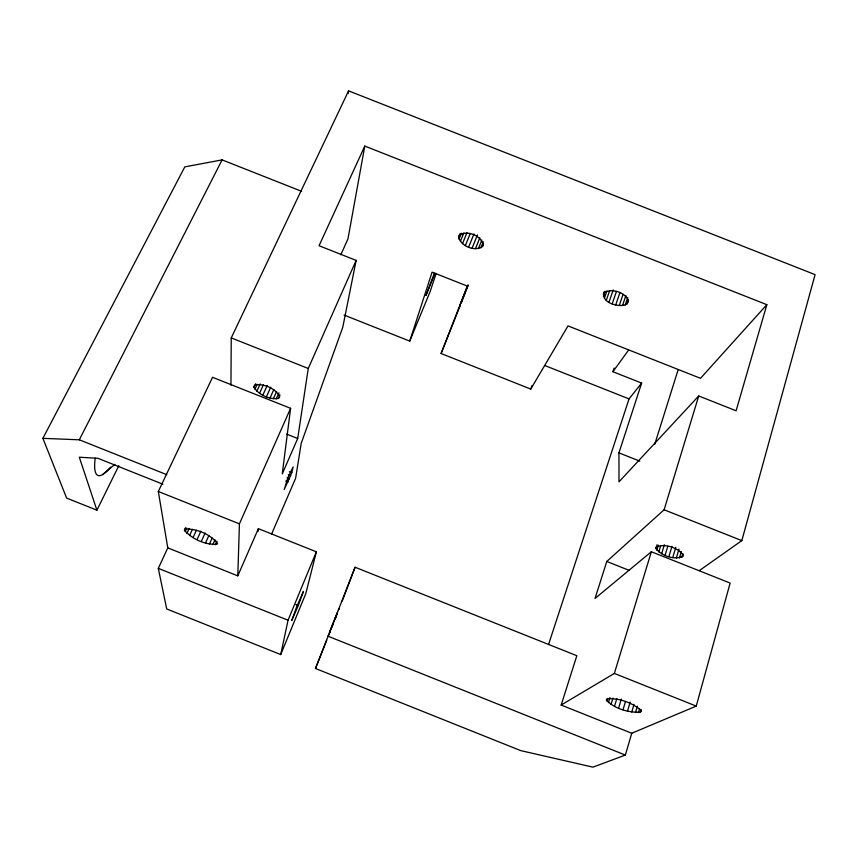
<?xml version="1.0" encoding="UTF-8"?>
<svg xmlns="http://www.w3.org/2000/svg" width="858" height="858" viewBox="0 0 858 858"><rect width="100%" height="100%" fill="white"/><g stroke="black" fill="none" stroke-linecap="round" stroke-linejoin="round"><path stroke-width="1.29" d="M230.941 385.156L231.252 337.902L348.584 90.851L815.1 274.635L741.827 540.626L699.313 570.613M237.795 575.857L239.425 523.841L290.605 408.322L212.537 377.295L158.312 491.484L167.793 547.887L158.312 568.361L166.699 608.944L280.716 654.568L305.802 593.618L316.366 551.801L258.376 528.667L237.795 575.857L167.793 547.887M253.989 387.376L254.065 385.886L255.18 384.877C264.178 383.612 274.828 388.277 279.622 396.053L279.472 397.501L278.303 398.477C269.326 399.624 258.88 395.034 253.989 387.376L255.663 383.73M258.161 531.284L258.376 528.667M655.909 548.573L656.048 547.179C664.682 543.05 677.584 547.576 683.279 555.019L683.054 556.392C674.345 560.338 661.711 555.92 655.909 548.573L657.056 544.776M290.605 408.322L282.25 473.916L297.694 438.502L308.258 368.479L356.145 260.403L319.047 245.731L364.789 146.075L766.848 304.676L736.11 410.767L698.723 395.967L618.993 481.831L618.94 452.874L641.634 383.086L612.912 371.718L614.156 368.028M348.198 93.468L348.584 90.851M364.789 146.075L347.973 238.867L340.851 254.719M356.145 260.403L342.782 327.22L301.212 443.329L295.613 478.314L271.493 534.287M280.716 654.568L288.052 620.227L316.366 551.801M631.756 733.247L625.353 755.072L592.964 767.149L520.806 750.643L315.476 668.479L355.073 567.245L576.833 655.716L561.164 705.051L631.756 733.247L696.246 706.102L730.137 583.065L651.351 551.737L595.023 598.476L606.778 561.464L664.113 509.77L698.723 395.967M640.379 712.204L641.194 711.325L640.829 710.049C631.692 702.563 618.843 697.801 607.014 698.873L606.306 699.785C614.103 708.847 628.582 712.741 640.379 712.204L641.13 709.63M679.461 557.936L681.327 551.587M635.488 712.548L637.365 706.155M681.745 557.4L682.871 553.582M638.427 712.612L639.553 708.772M676.383 557.979L679 549.109M631.767 712.011L634.03 704.354M623.037 709.695L625.343 701.983M668.908 556.606L671.964 546.342M672.769 557.518L675.814 547.243M627.53 711.035L630.169 702.134M618.607 708.075L621.299 699.098M665.1 555.308L667.781 546.342M658.826 551.984L660.767 545.57M614.51 706.284L616.827 698.594M661.647 553.721L664.349 544.755M608.397 702.67L609.941 697.586M656.863 550.214L658.386 545.162M611.035 704.45L612.955 698.101M561.164 705.051L614.349 673.433L651.351 551.737M606.778 701.083L607.561 698.541M654.729 444.305L678.174 369.648M344.079 315.079L409.749 341.109L432.089 272.147L467.288 286.068L441.098 353.528L530.77 389.071L568.007 325.901L700.514 378.314L766.848 304.676M548.541 644.519L629.053 398.895L641.634 383.086M291.806 472.694L293.125 466.956L287.88 477.681L284.223 489.596L291.806 472.694L289.361 471.718M436.014 273.809L430.137 291.57L409.749 341.109M604.193 291.806C600.546 302.413 617.267 307.271 625.246 304.89L627.788 297.436M625.246 304.89L627.241 303.732L628.506 300M619.24 305.523L623.047 294.391M622.511 305.502L625.89 295.581M615.701 304.955L619.948 292.599M612.183 303.85L616.441 291.506M458.655 237.14L459.277 235.349C466.956 229.74 481.22 235.575 483.183 244.787L482.496 246.546C474.731 251.941 460.821 246.235 458.655 237.14L460.145 233.494M606.263 300.397L609.695 290.519M608.944 302.284L613.223 289.94M603.335 296.224L605.062 291.28M604.343 298.327L606.928 290.905M435.027 273.187L425.965 295.474L434.277 273.434M530.77 389.071L532.078 385.435M459.92 305.502L459.706 306.091L460.263 304.729M338.663 609.448L338.953 608.687L338.384 610.017M342.267 600.986L355.073 567.245M467.867 285.542L465.787 290.862M461.432 302.509L464.811 293.811M465.787 291.323L468.2 285.103M460.467 304.086L463.524 296.353M298.337 605.501L303.442 591.398L296.825 606.381L291.731 620.527L298.337 605.501L295.86 604.515M334.577 619.787L335.886 616.494M464.285 294.659L465.444 291.741M462.344 299.528L468.018 285.113M315.476 668.479L326.716 640.315M328.668 635.413L330.126 631.735M332.089 626.833L333.548 623.165M335.499 618.264L336.969 614.585M441.098 353.528L460.446 304.998M478.464 248.595L481.864 240.101M480.877 247.855L483.311 241.774M482.496 246.546L483.472 244.112M461.003 302.895L461.969 300.472M333.236 623.155L331.252 628.12M472.093 248.219L477.445 234.92M475.461 248.713L479.837 237.827M337.58 612.022L329.461 632.518L330.888 629.021M468.629 247.136L474.002 233.848M465.358 245.56L470.259 233.483M184.427 530.147L184.845 529.129C196.482 528.356 210.231 534.223 217.492 543.361L216.967 544.337C205.309 544.905 191.87 539.156 184.427 530.147L185.542 527.734M460.36 241.441L463.813 232.968M462.526 243.608L466.945 232.733M459.03 239.221L461.507 233.172M215.358 544.787L216.999 541.13M209.427 544.079L212.162 538.009M276.212 398.906L278.936 392.835M278.303 398.477L279.944 394.83M212.784 544.701L214.972 539.832M270.013 398.037L273.841 389.564M205.512 542.964L208.794 535.692M273.37 398.756L276.641 391.473M266.398 396.814L270.785 387.13M201.298 541.441L205.137 532.957M259.545 393.264L263.406 384.792M197.061 539.596L200.911 531.113M262.816 395.173L267.213 385.499M189.618 535.456L192.396 529.386M256.853 391.216L260.178 383.944M193.082 537.548L196.396 530.287M185.135 531.628L186.797 528.013M186.905 533.429L189.135 528.571M254.944 389.2L257.175 384.341M301.673 191.334L222.104 159.888L184.813 166.87L42.9 438.341L66.624 498.09L96.911 510.188L118.812 465.712M42.9 438.341L79.311 439.8L222.104 159.888M603.335 294.283L604.343 292.653C612.183 288.159 624.431 292.095 628.378 300.182L627.241 303.732M612.912 371.718L628.614 350.053M102.542 474.613L114.854 464.36M544.948 365.583L629.053 398.895M618.94 452.874L639.789 461.143M231.252 337.902L308.258 368.479M664.113 509.77L741.827 540.626M286.658 434.105L297.694 438.502M606.778 561.464L628.86 570.248M288.267 474.71L290.712 475.686M287.012 477.895L289.457 478.871M285.693 481.048L288.138 482.024M79.311 439.8L166.763 474.667M162.891 484.212L97.844 458.269L79.322 457.228L96.911 510.188M158.312 491.484L239.425 523.841M614.349 673.433L696.246 706.102M158.312 568.361L288.052 620.227M327.617 636.046L625.353 755.072M110.564 467.149A68.157 14.683 -67.3 0 1 95.206 458.183"/></g></svg>
